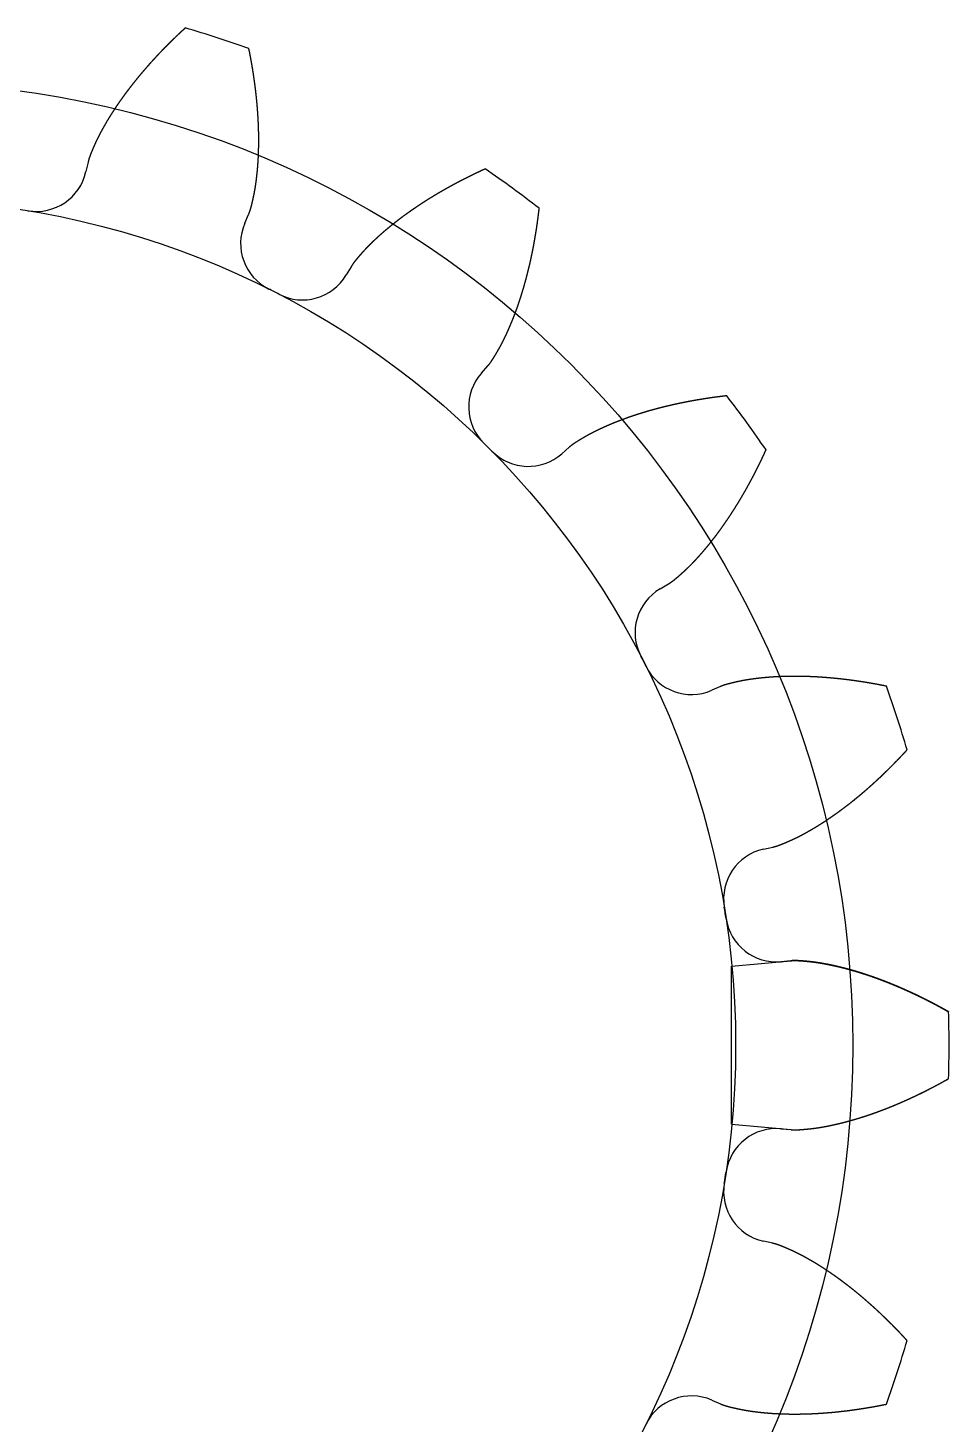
# Model space of a CAD drawing. Header units: centimetres. Extents: x -1.1 to 9, y -1.1 to 9.2.
# Drawn here: x 6.098 to 8.968, y 4.702 to 9.052 of the extents above; entities that cross this region are included whole.
import ezdxf

# ---------------------------------------------------------------- set-up
doc = ezdxf.new("R2010")
doc.units = ezdxf.units.CM
doc.header["$MEASUREMENT"] = 0
for name, color, linetype in [('Spur Gear (20 teeth)_Sketch1', 7, 'Continuous'), ('Spur Gear (20 teeth)_Sketch2', 7, 'Continuous'), ('Spur Gear (20 teeth)_Sketch3', 7, 'Continuous'), ('Untitled v2_Sketch1', 7, 'Continuous')]:
    doc.layers.add(name, color=color, linetype=linetype)

# ---------------------------------------------------------------- blocks, each defined once
blk = doc.blocks.new('SpurGear(20teeth)')
at = {"layer": 'Spur Gear (20 teeth)_Sketch1'}
blk.add_circle((0, 0), 2.6349, dxfattribs=at)
at = {"layer": 'Spur Gear (20 teeth)_Sketch2'}
for p, q in [((2.6224, 0.2459), (2.8068, 0.263)), ((2.6224, -0.2459), (2.6224, 0.2459)), ((2.6224, -0.2459), (2.8068, -0.263))]:
    blk.add_line(p, q, dxfattribs=at)
blk.add_arc((0, 0), 3.3, 358.1903, 1.8097, dxfattribs=at)
for points in [[(2.8068, 0.263), (2.8082, 0.2632), (2.811, 0.2634), (2.8153, 0.2636), (2.8209, 0.2637), (2.828, 0.2635), (2.8351, 0.2631), (2.8422, 0.2626), (2.8494, 0.262), (2.8565, 0.2614), (2.8636, 0.2607), (2.8707, 0.2599), (2.8778, 0.2591), (2.8849, 0.2581), (2.8921, 0.2571), (2.8992, 0.2559), (2.9063, 0.2547), (2.9134, 0.2534), (2.9206, 0.252), (2.9277, 0.2506), (2.9348, 0.2491), (2.9419, 0.2476), (2.949, 0.246), (2.9561, 0.2443), (2.9632, 0.2426), (2.9703, 0.2408), (2.9774, 0.239), (2.9845, 0.2371), (2.9916, 0.2351), (2.9987, 0.2331), (3.0058, 0.2311), (3.0129, 0.229), (3.02, 0.2268), (3.027, 0.2246), (3.0341, 0.2224), (3.0412, 0.2201), (3.0482, 0.2177), (3.0553, 0.2153), (3.0623, 0.2129), (3.0694, 0.2104), (3.0764, 0.2078), (3.0835, 0.2052), (3.0905, 0.2026), (3.0975, 0.1999), (3.1045, 0.1972), (3.1116, 0.1944), (3.1186, 0.1916), (3.1256, 0.1887), (3.1326, 0.1858), (3.1396, 0.1829), (3.1465, 0.1799), (3.1535, 0.1769), (3.1605, 0.1738), (3.1675, 0.1707), (3.1744, 0.1676), (3.1814, 0.1644), (3.1883, 0.1612), (3.1952, 0.1579), (3.2022, 0.1546), (3.2091, 0.1512), (3.216, 0.1478), (3.2229, 0.1444), (3.2298, 0.1409), (3.2367, 0.1374), (3.2436, 0.1339), (3.2505, 0.1303), (3.2573, 0.1267), (3.2642, 0.123), (3.271, 0.1194), (3.2779, 0.1156), (3.2847, 0.1119), (3.2902, 0.1088), (3.2943, 0.1065), (3.297, 0.105), (3.2984, 0.1042)], [(2.8068, -0.263), (2.8082, -0.2632), (2.811, -0.2634), (2.8153, -0.2636), (2.8209, -0.2637), (2.828, -0.2635), (2.8351, -0.2631), (2.8422, -0.2626), (2.8494, -0.262), (2.8565, -0.2614), (2.8636, -0.2607), (2.8707, -0.2599), (2.8778, -0.2591), (2.8849, -0.2581), (2.8921, -0.2571), (2.8992, -0.2559), (2.9063, -0.2547), (2.9134, -0.2534), (2.9206, -0.252), (2.9277, -0.2506), (2.9348, -0.2491), (2.9419, -0.2476), (2.949, -0.246), (2.9561, -0.2443), (2.9632, -0.2426), (2.9703, -0.2408), (2.9774, -0.239), (2.9845, -0.2371), (2.9916, -0.2351), (2.9987, -0.2331), (3.0058, -0.2311), (3.0129, -0.229), (3.02, -0.2268), (3.027, -0.2246), (3.0341, -0.2224), (3.0412, -0.2201), (3.0482, -0.2177), (3.0553, -0.2153), (3.0623, -0.2129), (3.0694, -0.2104), (3.0764, -0.2078), (3.0835, -0.2052), (3.0905, -0.2026), (3.0975, -0.1999), (3.1045, -0.1972), (3.1116, -0.1944), (3.1186, -0.1916), (3.1256, -0.1887), (3.1326, -0.1858), (3.1396, -0.1829), (3.1465, -0.1799), (3.1535, -0.1769), (3.1605, -0.1738), (3.1675, -0.1707), (3.1744, -0.1676), (3.1814, -0.1644), (3.1883, -0.1612), (3.1952, -0.1579), (3.2022, -0.1546), (3.2091, -0.1512), (3.216, -0.1478), (3.2229, -0.1444), (3.2298, -0.1409), (3.2367, -0.1374), (3.2436, -0.1339), (3.2505, -0.1303), (3.2573, -0.1267), (3.2642, -0.123), (3.271, -0.1194), (3.2779, -0.1156), (3.2847, -0.1119), (3.2902, -0.1088), (3.2943, -0.1065), (3.297, -0.105), (3.2984, -0.1042)]]:
    blk.add_open_spline(points, degree=5, dxfattribs=at)
at = {"layer": 'Spur Gear (20 teeth)_Sketch3'}
blk.add_circle((0, 0), 3, dxfattribs=at)

msp = doc.modelspace()

# ---------------------------------------------------------------- linework, layer by layer
at = {"layer": 'Untitled v2_Sketch1'}
for p, q in [((6.2855, 8.6333, 1.4843), (6.2789, 8.604, 1.4843)), ((6.7739, 8.4431, 1.4843), (6.7858, 8.4707, 1.4843)), ((7.1053, 8.3079, 1.4843), (7.09, 8.2821, 1.4843)), ((7.5111, 7.9762, 1.4843), (7.5309, 7.9987, 1.4843)), ((7.7844, 7.7452, 1.4843), (7.7619, 7.7253, 1.4843)), ((8.0678, 7.3042, 1.4843), (8.0937, 7.3195, 1.4843)), ((8.2564, 7.0001, 1.4843), (8.2289, 6.9882, 1.4843)), ((8.3897, 6.4932, 1.4843), (8.419, 6.4997, 1.4843)), ((8.4751, 6.1456, 1.4843), (8.4452, 6.1428, 1.4843)), ((8.4452, 5.6223, 1.4843), (8.4751, 5.6195, 1.4843)), ((8.419, 5.2654, 1.4843), (8.3897, 5.272, 1.4843)), ((8.2289, 4.7769, 1.4843), (8.2564, 4.7651, 1.4843))]:
    msp.add_line(p, q, dxfattribs=at)
for centre, radius, start, end in [((5.6683, 5.8826, 1.4843), 3.3, 70.1903, 73.8097), ((5.6683, 5.8826, 1.4843), 3.3, 52.1903, 55.8097), ((6.124, 8.6388, 1.4843), 0.1588, 260.6118, 347.3252), ((6.9197, 8.3803, 1.4843), 0.1588, 156.6748, 243.3882), ((6.9534, 8.3631, 1.4843), 0.1588, 242.6118, 329.3252), ((5.6683, 5.8826, 1.4843), 2.6349, 62.6118, 63.3882), ((7.6303, 7.8713, 1.4843), 0.1588, 138.6748, 225.3882), ((5.6683, 5.8826, 1.4843), 3.3, 34.1903, 37.8097), ((5.6683, 5.8826, 1.4843), 2.6349, 44.6118, 45.3882), ((7.6571, 7.8446, 1.4843), 0.1588, 224.6118, 311.3252), ((8.1488, 7.1677, 1.4843), 0.1588, 120.6748, 207.3882), ((5.6683, 5.8826, 1.4843), 2.6349, 26.6118, 27.3882), ((8.166, 7.134, 1.4843), 0.1588, 206.6118, 293.3252), ((5.6683, 5.8826, 1.4843), 3.3, 16.1903, 19.8097), ((8.4246, 6.3383, 1.4843), 0.1588, 102.6748, 189.3882), ((5.6683, 5.8826, 1.4843), 2.6349, 8.6118, 9.3882), ((8.4305, 6.3009, 1.4843), 0.1588, 188.6118, 275.3252), ((5.6683, 5.8826, 1.4843), 3.3, 358.1903, 1.8097), ((8.4305, 5.4642, 1.4843), 0.1588, 84.6748, 171.3882), ((5.6683, 5.8826, 1.4843), 2.6349, 350.6118, 351.3882), ((8.4246, 5.4269, 1.4843), 0.1588, 170.6118, 257.3252), ((5.6683, 5.8826, 1.4843), 3.3, 340.1903, 343.8097), ((8.166, 4.6312, 1.4843), 0.1588, 66.6748, 153.3882)]:
    msp.add_arc(centre, radius, start, end, dxfattribs=at)
for points in [[(6.5884, 9.0517, 1.4843), (6.5873, 9.0506, 1.4843), (6.585, 9.0485, 1.4843), (6.5815, 9.0453, 1.4843), (6.577, 9.0411, 1.4843), (6.5713, 9.0358, 1.4843), (6.5656, 9.0304, 1.4843), (6.56, 9.025, 1.4843), (6.5544, 9.0196, 1.4843), (6.5488, 9.0142, 1.4843), (6.5433, 9.0088, 1.4843), (6.5378, 9.0033, 1.4843), (6.5323, 8.9979, 1.4843), (6.5269, 8.9924, 1.4843), (6.5215, 8.9869, 1.4843), (6.5162, 8.9813, 1.4843), (6.5108, 8.9758, 1.4843), (6.5055, 8.9702, 1.4843), (6.5003, 8.9646, 1.4843), (6.4951, 8.959, 1.4843), (6.4899, 8.9534, 1.4843), (6.4847, 8.9478, 1.4843), (6.4796, 8.9421, 1.4843), (6.4746, 8.9364, 1.4843), (6.4695, 8.9307, 1.4843), (6.4645, 8.925, 1.4843), (6.4596, 8.9193, 1.4843), (6.4547, 8.9135, 1.4843), (6.4498, 8.9077, 1.4843), (6.4449, 8.9019, 1.4843), (6.4401, 8.8961, 1.4843), (6.4354, 8.8903, 1.4843), (6.4307, 8.8844, 1.4843), (6.426, 8.8785, 1.4843), (6.4213, 8.8727, 1.4843), (6.4167, 8.8667, 1.4843), (6.4122, 8.8608, 1.4843), (6.4077, 8.8549, 1.4843), (6.4032, 8.8489, 1.4843), (6.3988, 8.8429, 1.4843), (6.3944, 8.8369, 1.4843), (6.3901, 8.8309, 1.4843), (6.3858, 8.8248, 1.4843), (6.3816, 8.8188, 1.4843), (6.3774, 8.8127, 1.4843), (6.3732, 8.8066, 1.4843), (6.3691, 8.8004, 1.4843), (6.3651, 8.7943, 1.4843), (6.3611, 8.7881, 1.4843), (6.3571, 8.7819, 1.4843), (6.3533, 8.7757, 1.4843), (6.3494, 8.7695, 1.4843), (6.3456, 8.7633, 1.4843), (6.3419, 8.757, 1.4843), (6.3383, 8.7507, 1.4843), (6.3347, 8.7444, 1.4843), (6.3311, 8.7381, 1.4843), (6.3276, 8.7317, 1.4843), (6.3242, 8.7253, 1.4843), (6.3208, 8.7189, 1.4843), (6.3175, 8.7125, 1.4843), (6.3143, 8.7061, 1.4843), (6.3112, 8.6996, 1.4843), (6.3082, 8.6931, 1.4843), (6.3053, 8.6866, 1.4843), (6.3024, 8.68, 1.4843), (6.2996, 8.6734, 1.4843), (6.2969, 8.6669, 1.4843), (6.2942, 8.6603, 1.4843), (6.2916, 8.6536, 1.4843), (6.2892, 8.6469, 1.4843), (6.2875, 8.6415, 1.4843), (6.2865, 8.6374, 1.4843), (6.2858, 8.6346, 1.4843), (6.2855, 8.6333, 1.4843)], [(6.7858, 8.4707, 1.4843), (6.7864, 8.472, 1.4843), (6.7875, 8.4746, 1.4843), (6.789, 8.4786, 1.4843), (6.7908, 8.4839, 1.4843), (6.7928, 8.4907, 1.4843), (6.7947, 8.4976, 1.4843), (6.7964, 8.5045, 1.4843), (6.798, 8.5115, 1.4843), (6.7996, 8.5185, 1.4843), (6.8011, 8.5255, 1.4843), (6.8026, 8.5325, 1.4843), (6.804, 8.5395, 1.4843), (6.8053, 8.5466, 1.4843), (6.8065, 8.5537, 1.4843), (6.8076, 8.5608, 1.4843), (6.8086, 8.5679, 1.4843), (6.8096, 8.5751, 1.4843), (6.8105, 8.5823, 1.4843), (6.8113, 8.5895, 1.4843), (6.8121, 8.5967, 1.4843), (6.8129, 8.604, 1.4843), (6.8136, 8.6112, 1.4843), (6.8142, 8.6185, 1.4843), (6.8147, 8.6258, 1.4843), (6.8152, 8.6331, 1.4843), (6.8157, 8.6404, 1.4843), (6.8161, 8.6478, 1.4843), (6.8164, 8.6551, 1.4843), (6.8167, 8.6625, 1.4843), (6.8169, 8.6698, 1.4843), (6.8171, 8.6772, 1.4843), (6.8173, 8.6846, 1.4843), (6.8173, 8.692, 1.4843), (6.8174, 8.6995, 1.4843), (6.8174, 8.7069, 1.4843), (6.8173, 8.7143, 1.4843), (6.8172, 8.7218, 1.4843), (6.8171, 8.7293, 1.4843), (6.8169, 8.7367, 1.4843), (6.8166, 8.7442, 1.4843), (6.8163, 8.7517, 1.4843), (6.816, 8.7592, 1.4843), (6.8156, 8.7667, 1.4843), (6.8152, 8.7742, 1.4843), (6.8147, 8.7818, 1.4843), (6.8142, 8.7893, 1.4843), (6.8137, 8.7968, 1.4843), (6.8131, 8.8044, 1.4843), (6.8124, 8.812, 1.4843), (6.8118, 8.8195, 1.4843), (6.811, 8.8271, 1.4843), (6.8103, 8.8347, 1.4843), (6.8095, 8.8422, 1.4843), (6.8086, 8.8498, 1.4843), (6.8077, 8.8574, 1.4843), (6.8068, 8.865, 1.4843), (6.8058, 8.8726, 1.4843), (6.8048, 8.8803, 1.4843), (6.8038, 8.8879, 1.4843), (6.8027, 8.8955, 1.4843), (6.8016, 8.9031, 1.4843), (6.8004, 8.9108, 1.4843), (6.7992, 8.9184, 1.4843), (6.798, 8.926, 1.4843), (6.7967, 8.9337, 1.4843), (6.7954, 8.9413, 1.4843), (6.794, 8.949, 1.4843), (6.7926, 8.9566, 1.4843), (6.7912, 8.9643, 1.4843), (6.7897, 8.972, 1.4843), (6.7885, 8.9781, 1.4843), (6.7876, 8.9827, 1.4843), (6.787, 8.9858, 1.4843), (6.7867, 8.9873, 1.4843)], [(7.5227, 8.6123, 1.4843), (7.5213, 8.6116, 1.4843), (7.5184, 8.6103, 1.4843), (7.5142, 8.6083, 1.4843), (7.5085, 8.6057, 1.4843), (7.5015, 8.6024, 1.4843), (7.4944, 8.5991, 1.4843), (7.4874, 8.5957, 1.4843), (7.4804, 8.5923, 1.4843), (7.4735, 8.5888, 1.4843), (7.4665, 8.5854, 1.4843), (7.4596, 8.5819, 1.4843), (7.4527, 8.5784, 1.4843), (7.4459, 8.5748, 1.4843), (7.439, 8.5713, 1.4843), (7.4322, 8.5677, 1.4843), (7.4254, 8.564, 1.4843), (7.4187, 8.5604, 1.4843), (7.412, 8.5567, 1.4843), (7.4053, 8.553, 1.4843), (7.3986, 8.5492, 1.4843), (7.392, 8.5454, 1.4843), (7.3854, 8.5416, 1.4843), (7.3788, 8.5378, 1.4843), (7.3722, 8.5339, 1.4843), (7.3657, 8.53, 1.4843), (7.3592, 8.5261, 1.4843), (7.3528, 8.5222, 1.4843), (7.3464, 8.5182, 1.4843), (7.34, 8.5142, 1.4843), (7.3336, 8.5101, 1.4843), (7.3273, 8.506, 1.4843), (7.321, 8.5019, 1.4843), (7.3147, 8.4978, 1.4843), (7.3085, 8.4936, 1.4843), (7.3023, 8.4894, 1.4843), (7.2961, 8.4852, 1.4843), (7.29, 8.4809, 1.4843), (7.2839, 8.4766, 1.4843), (7.2778, 8.4723, 1.4843), (7.2718, 8.4679, 1.4843), (7.2658, 8.4635, 1.4843), (7.2599, 8.4591, 1.4843), (7.254, 8.4546, 1.4843), (7.2481, 8.4501, 1.4843), (7.2423, 8.4456, 1.4843), (7.2365, 8.4411, 1.4843), (7.2308, 8.4365, 1.4843), (7.225, 8.4318, 1.4843), (7.2194, 8.4272, 1.4843), (7.2138, 8.4225, 1.4843), (7.2082, 8.4177, 1.4843), (7.2027, 8.413, 1.4843), (7.1972, 8.4081, 1.4843), (7.1918, 8.4033, 1.4843), (7.1864, 8.3984, 1.4843), (7.1811, 8.3935, 1.4843), (7.1758, 8.3885, 1.4843), (7.1706, 8.3835, 1.4843), (7.1654, 8.3785, 1.4843), (7.1603, 8.3734, 1.4843), (7.1552, 8.3683, 1.4843), (7.1503, 8.3631, 1.4843), (7.1454, 8.3578, 1.4843), (7.1406, 8.3525, 1.4843), (7.1358, 8.3471, 1.4843), (7.1311, 8.3418, 1.4843), (7.1265, 8.3363, 1.4843), (7.1219, 8.3309, 1.4843), (7.1174, 8.3254, 1.4843), (7.1131, 8.3198, 1.4843), (7.1098, 8.3151, 1.4843), (7.1075, 8.3116, 1.4843), (7.106, 8.3091, 1.4843), (7.1053, 8.3079, 1.4843)], [(7.5309, 7.9987, 1.4843), (7.5318, 7.9998, 1.4843), (7.5337, 8.0019, 1.4843), (7.5364, 8.0052, 1.4843), (7.5398, 8.0097, 1.4843), (7.5438, 8.0156, 1.4843), (7.5476, 8.0216, 1.4843), (7.5514, 8.0276, 1.4843), (7.5551, 8.0337, 1.4843), (7.5588, 8.0399, 1.4843), (7.5624, 8.046, 1.4843), (7.5659, 8.0522, 1.4843), (7.5694, 8.0585, 1.4843), (7.5729, 8.0648, 1.4843), (7.5762, 8.0712, 1.4843), (7.5794, 8.0776, 1.4843), (7.5826, 8.0841, 1.4843), (7.5858, 8.0907, 1.4843), (7.5888, 8.0972, 1.4843), (7.5919, 8.1038, 1.4843), (7.5949, 8.1104, 1.4843), (7.5978, 8.1171, 1.4843), (7.6007, 8.1238, 1.4843), (7.6035, 8.1305, 1.4843), (7.6063, 8.1373, 1.4843), (7.6091, 8.1441, 1.4843), (7.6117, 8.1509, 1.4843), (7.6144, 8.1577, 1.4843), (7.617, 8.1646, 1.4843), (7.6195, 8.1715, 1.4843), (7.622, 8.1785, 1.4843), (7.6245, 8.1854, 1.4843), (7.6269, 8.1924, 1.4843), (7.6293, 8.1995, 1.4843), (7.6316, 8.2065, 1.4843), (7.6339, 8.2136, 1.4843), (7.6361, 8.2207, 1.4843), (7.6383, 8.2278, 1.4843), (7.6405, 8.2349, 1.4843), (7.6426, 8.2421, 1.4843), (7.6447, 8.2493, 1.4843), (7.6468, 8.2565, 1.4843), (7.6488, 8.2638, 1.4843), (7.6507, 8.271, 1.4843), (7.6526, 8.2783, 1.4843), (7.6545, 8.2856, 1.4843), (7.6564, 8.2929, 1.4843), (7.6582, 8.3003, 1.4843), (7.6599, 8.3076, 1.4843), (7.6617, 8.315, 1.4843), (7.6634, 8.3224, 1.4843), (7.665, 8.3298, 1.4843), (7.6666, 8.3373, 1.4843), (7.6682, 8.3448, 1.4843), (7.6697, 8.3522, 1.4843), (7.6713, 8.3597, 1.4843), (7.6727, 8.3672, 1.4843), (7.6742, 8.3748, 1.4843), (7.6755, 8.3823, 1.4843), (7.6769, 8.3899, 1.4843), (7.6782, 8.3975, 1.4843), (7.6795, 8.4051, 1.4843), (7.6808, 8.4127, 1.4843), (7.682, 8.4203, 1.4843), (7.6832, 8.428, 1.4843), (7.6843, 8.4356, 1.4843), (7.6854, 8.4433, 1.4843), (7.6865, 8.451, 1.4843), (7.6875, 8.4587, 1.4843), (7.6885, 8.4665, 1.4843), (7.6895, 8.4742, 1.4843), (7.6903, 8.4804, 1.4843), (7.6908, 8.4851, 1.4843), (7.6912, 8.4882, 1.4843), (7.6913, 8.4897, 1.4843)], [(8.2755, 7.9056, 1.4843), (8.2739, 7.9054, 1.4843), (8.2708, 7.9051, 1.4843), (8.2662, 7.9045, 1.4843), (8.2599, 7.9038, 1.4843), (8.2522, 7.9028, 1.4843), (8.2445, 7.9018, 1.4843), (8.2368, 7.9008, 1.4843), (8.2291, 7.8997, 1.4843), (8.2214, 7.8986, 1.4843), (8.2137, 7.8974, 1.4843), (8.2061, 7.8962, 1.4843), (8.1984, 7.895, 1.4843), (8.1908, 7.8938, 1.4843), (8.1832, 7.8925, 1.4843), (8.1756, 7.8912, 1.4843), (8.1681, 7.8898, 1.4843), (8.1605, 7.8884, 1.4843), (8.153, 7.887, 1.4843), (8.1455, 7.8855, 1.4843), (8.138, 7.884, 1.4843), (8.1305, 7.8825, 1.4843), (8.123, 7.8809, 1.4843), (8.1156, 7.8793, 1.4843), (8.1082, 7.8776, 1.4843), (8.1008, 7.8759, 1.4843), (8.0934, 7.8742, 1.4843), (8.086, 7.8724, 1.4843), (8.0787, 7.8706, 1.4843), (8.0713, 7.8688, 1.4843), (8.064, 7.8669, 1.4843), (8.0568, 7.865, 1.4843), (8.0495, 7.863, 1.4843), (8.0423, 7.861, 1.4843), (8.035, 7.859, 1.4843), (8.0279, 7.8569, 1.4843), (8.0207, 7.8548, 1.4843), (8.0135, 7.8526, 1.4843), (8.0064, 7.8504, 1.4843), (7.9993, 7.8482, 1.4843), (7.9922, 7.8459, 1.4843), (7.9852, 7.8435, 1.4843), (7.9782, 7.8412, 1.4843), (7.9712, 7.8388, 1.4843), (7.9642, 7.8363, 1.4843), (7.9573, 7.8338, 1.4843), (7.9504, 7.8312, 1.4843), (7.9435, 7.8286, 1.4843), (7.9366, 7.826, 1.4843), (7.9298, 7.8233, 1.4843), (7.923, 7.8206, 1.4843), (7.9162, 7.8178, 1.4843), (7.9095, 7.815, 1.4843), (7.9028, 7.8121, 1.4843), (7.8962, 7.8091, 1.4843), (7.8895, 7.8061, 1.4843), (7.883, 7.8031, 1.4843), (7.8764, 7.8, 1.4843), (7.8699, 7.7969, 1.4843), (7.8634, 7.7937, 1.4843), (7.8569, 7.7904, 1.4843), (7.8506, 7.7871, 1.4843), (7.8442, 7.7837, 1.4843), (7.838, 7.7802, 1.4843), (7.8318, 7.7766, 1.4843), (7.8256, 7.773, 1.4843), (7.8195, 7.7694, 1.4843), (7.8134, 7.7657, 1.4843), (7.8073, 7.7619, 1.4843), (7.8013, 7.758, 1.4843), (7.7955, 7.754, 1.4843), (7.7909, 7.7506, 1.4843), (7.7876, 7.7479, 1.4843), (7.7855, 7.7461, 1.4843), (7.7844, 7.7452, 1.4843)], [(8.0937, 7.3195, 1.4843), (8.0949, 7.3203, 1.4843), (8.0973, 7.3217, 1.4843), (8.1009, 7.3241, 1.4843), (8.1055, 7.3273, 1.4843), (8.1111, 7.3316, 1.4843), (8.1166, 7.3361, 1.4843), (8.1221, 7.3407, 1.4843), (8.1275, 7.3454, 1.4843), (8.1329, 7.3501, 1.4843), (8.1382, 7.3549, 1.4843), (8.1435, 7.3597, 1.4843), (8.1488, 7.3645, 1.4843), (8.154, 7.3695, 1.4843), (8.1591, 7.3745, 1.4843), (8.1642, 7.3796, 1.4843), (8.1693, 7.3848, 1.4843), (8.1743, 7.3901, 1.4843), (8.1792, 7.3953, 1.4843), (8.1841, 7.4007, 1.4843), (8.189, 7.406, 1.4843), (8.1939, 7.4115, 1.4843), (8.1987, 7.4169, 1.4843), (8.2035, 7.4225, 1.4843), (8.2082, 7.428, 1.4843), (8.2129, 7.4336, 1.4843), (8.2176, 7.4393, 1.4843), (8.2222, 7.445, 1.4843), (8.2268, 7.4508, 1.4843), (8.2314, 7.4566, 1.4843), (8.2359, 7.4624, 1.4843), (8.2404, 7.4682, 1.4843), (8.2448, 7.4741, 1.4843), (8.2493, 7.4801, 1.4843), (8.2537, 7.4861, 1.4843), (8.258, 7.4921, 1.4843), (8.2623, 7.4981, 1.4843), (8.2666, 7.5042, 1.4843), (8.2709, 7.5104, 1.4843), (8.2751, 7.5165, 1.4843), (8.2793, 7.5227, 1.4843), (8.2835, 7.529, 1.4843), (8.2877, 7.5352, 1.4843), (8.2918, 7.5415, 1.4843), (8.2958, 7.5479, 1.4843), (8.2999, 7.5542, 1.4843), (8.3039, 7.5606, 1.4843), (8.3079, 7.567, 1.4843), (8.3118, 7.5735, 1.4843), (8.3158, 7.58, 1.4843), (8.3197, 7.5865, 1.4843), (8.3235, 7.5931, 1.4843), (8.3274, 7.5996, 1.4843), (8.3312, 7.6062, 1.4843), (8.335, 7.6129, 1.4843), (8.3387, 7.6195, 1.4843), (8.3424, 7.6262, 1.4843), (8.3461, 7.633, 1.4843), (8.3498, 7.6397, 1.4843), (8.3534, 7.6465, 1.4843), (8.357, 7.6533, 1.4843), (8.3606, 7.6601, 1.4843), (8.3641, 7.667, 1.4843), (8.3676, 7.6739, 1.4843), (8.3711, 7.6808, 1.4843), (8.3746, 7.6877, 1.4843), (8.378, 7.6947, 1.4843), (8.3814, 7.7017, 1.4843), (8.3848, 7.7087, 1.4843), (8.3881, 7.7157, 1.4843), (8.3914, 7.7228, 1.4843), (8.3941, 7.7284, 1.4843), (8.396, 7.7327, 1.4843), (8.3973, 7.7356, 1.4843), (8.398, 7.737, 1.4843)], [(8.773, 7.0009, 1.4843), (8.7715, 7.0012, 1.4843), (8.7684, 7.0019, 1.4843), (8.7638, 7.0028, 1.4843), (8.7577, 7.004, 1.4843), (8.75, 7.0055, 1.4843), (8.7424, 7.0069, 1.4843), (8.7347, 7.0083, 1.4843), (8.7271, 7.0096, 1.4843), (8.7194, 7.011, 1.4843), (8.7118, 7.0122, 1.4843), (8.7041, 7.0135, 1.4843), (8.6965, 7.0147, 1.4843), (8.6889, 7.0158, 1.4843), (8.6812, 7.017, 1.4843), (8.6736, 7.0181, 1.4843), (8.666, 7.0191, 1.4843), (8.6584, 7.0201, 1.4843), (8.6508, 7.0211, 1.4843), (8.6432, 7.022, 1.4843), (8.6356, 7.0229, 1.4843), (8.628, 7.0237, 1.4843), (8.6204, 7.0245, 1.4843), (8.6128, 7.0253, 1.4843), (8.6053, 7.026, 1.4843), (8.5977, 7.0267, 1.4843), (8.5901, 7.0273, 1.4843), (8.5826, 7.0279, 1.4843), (8.575, 7.0285, 1.4843), (8.5675, 7.029, 1.4843), (8.56, 7.0295, 1.4843), (8.5525, 7.0299, 1.4843), (8.5449, 7.0303, 1.4843), (8.5374, 7.0306, 1.4843), (8.53, 7.0309, 1.4843), (8.5225, 7.0311, 1.4843), (8.515, 7.0313, 1.4843), (8.5075, 7.0315, 1.4843), (8.5001, 7.0316, 1.4843), (8.4926, 7.0316, 1.4843), (8.4852, 7.0316, 1.4843), (8.4778, 7.0316, 1.4843), (8.4704, 7.0315, 1.4843), (8.463, 7.0314, 1.4843), (8.4556, 7.0312, 1.4843), (8.4482, 7.031, 1.4843), (8.4408, 7.0307, 1.4843), (8.4335, 7.0303, 1.4843), (8.4262, 7.0299, 1.4843), (8.4188, 7.0295, 1.4843), (8.4115, 7.029, 1.4843), (8.4042, 7.0284, 1.4843), (8.397, 7.0278, 1.4843), (8.3897, 7.0271, 1.4843), (8.3825, 7.0264, 1.4843), (8.3752, 7.0256, 1.4843), (8.368, 7.0247, 1.4843), (8.3609, 7.0238, 1.4843), (8.3537, 7.0229, 1.4843), (8.3465, 7.0218, 1.4843), (8.3394, 7.0207, 1.4843), (8.3323, 7.0195, 1.4843), (8.3252, 7.0183, 1.4843), (8.3182, 7.0169, 1.4843), (8.3112, 7.0154, 1.4843), (8.3042, 7.0138, 1.4843), (8.2972, 7.0123, 1.4843), (8.2903, 7.0106, 1.4843), (8.2834, 7.0089, 1.4843), (8.2765, 7.0071, 1.4843), (8.2697, 7.0051, 1.4843), (8.2643, 7.0033, 1.4843), (8.2604, 7.0017, 1.4843), (8.2577, 7.0006, 1.4843), (8.2564, 7.0001, 1.4843)], [(8.419, 6.4997, 1.4843), (8.4204, 6.5001, 1.4843), (8.4231, 6.5007, 1.4843), (8.4272, 6.5018, 1.4843), (8.4327, 6.5035, 1.4843), (8.4394, 6.5058, 1.4843), (8.446, 6.5084, 1.4843), (8.4526, 6.5111, 1.4843), (8.4592, 6.5139, 1.4843), (8.4657, 6.5167, 1.4843), (8.4723, 6.5196, 1.4843), (8.4788, 6.5225, 1.4843), (8.4853, 6.5255, 1.4843), (8.4918, 6.5286, 1.4843), (8.4983, 6.5318, 1.4843), (8.5047, 6.5351, 1.4843), (8.5111, 6.5385, 1.4843), (8.5174, 6.5419, 1.4843), (8.5238, 6.5454, 1.4843), (8.5301, 6.5489, 1.4843), (8.5364, 6.5525, 1.4843), (8.5427, 6.5562, 1.4843), (8.549, 6.5599, 1.4843), (8.5552, 6.5637, 1.4843), (8.5615, 6.5675, 1.4843), (8.5677, 6.5714, 1.4843), (8.5739, 6.5754, 1.4843), (8.58, 6.5793, 1.4843), (8.5862, 6.5834, 1.4843), (8.5923, 6.5875, 1.4843), (8.5984, 6.5916, 1.4843), (8.6045, 6.5958, 1.4843), (8.6106, 6.6001, 1.4843), (8.6166, 6.6043, 1.4843), (8.6226, 6.6087, 1.4843), (8.6286, 6.6131, 1.4843), (8.6346, 6.6175, 1.4843), (8.6406, 6.6219, 1.4843), (8.6465, 6.6265, 1.4843), (8.6525, 6.631, 1.4843), (8.6584, 6.6356, 1.4843), (8.6643, 6.6402, 1.4843), (8.6702, 6.6449, 1.4843), (8.676, 6.6496, 1.4843), (8.6818, 6.6544, 1.4843), (8.6877, 6.6592, 1.4843), (8.6935, 6.664, 1.4843), (8.6992, 6.6689, 1.4843), (8.705, 6.6738, 1.4843), (8.7107, 6.6788, 1.4843), (8.7164, 6.6838, 1.4843), (8.7221, 6.6888, 1.4843), (8.7278, 6.6939, 1.4843), (8.7335, 6.699, 1.4843), (8.7391, 6.7042, 1.4843), (8.7448, 6.7093, 1.4843), (8.7504, 6.7145, 1.4843), (8.756, 6.7198, 1.4843), (8.7615, 6.7251, 1.4843), (8.7671, 6.7304, 1.4843), (8.7726, 6.7358, 1.4843), (8.7781, 6.7412, 1.4843), (8.7836, 6.7466, 1.4843), (8.7891, 6.7521, 1.4843), (8.7945, 6.7575, 1.4843), (8.8, 6.7631, 1.4843), (8.8054, 6.7686, 1.4843), (8.8108, 6.7742, 1.4843), (8.8161, 6.7799, 1.4843), (8.8215, 6.7855, 1.4843), (8.8268, 6.7912, 1.4843), (8.8311, 6.7958, 1.4843), (8.8343, 6.7992, 1.4843), (8.8364, 6.8015, 1.4843), (8.8374, 6.8027, 1.4843)], [(8.9667, 5.9868, 1.4843), (8.9653, 5.9876, 1.4843), (8.9626, 5.9891, 1.4843), (8.9585, 5.9914, 1.4843), (8.953, 5.9944, 1.4843), (8.9462, 5.9982, 1.4843), (8.9393, 6.0019, 1.4843), (8.9325, 6.0056, 1.4843), (8.9256, 6.0093, 1.4843), (8.9188, 6.0129, 1.4843), (8.9119, 6.0165, 1.4843), (8.905, 6.02, 1.4843), (8.8981, 6.0235, 1.4843), (8.8912, 6.027, 1.4843), (8.8843, 6.0304, 1.4843), (8.8774, 6.0338, 1.4843), (8.8705, 6.0371, 1.4843), (8.8636, 6.0405, 1.4843), (8.8566, 6.0437, 1.4843), (8.8497, 6.0469, 1.4843), (8.8427, 6.0501, 1.4843), (8.8358, 6.0533, 1.4843), (8.8288, 6.0564, 1.4843), (8.8218, 6.0595, 1.4843), (8.8149, 6.0625, 1.4843), (8.8079, 6.0655, 1.4843), (8.8009, 6.0684, 1.4843), (8.7939, 6.0713, 1.4843), (8.7869, 6.0742, 1.4843), (8.7799, 6.077, 1.4843), (8.7729, 6.0798, 1.4843), (8.7658, 6.0825, 1.4843), (8.7588, 6.0852, 1.4843), (8.7518, 6.0878, 1.4843), (8.7447, 6.0904, 1.4843), (8.7377, 6.0929, 1.4843), (8.7307, 6.0954, 1.4843), (8.7236, 6.0979, 1.4843), (8.7165, 6.1003, 1.4843), (8.7095, 6.1026, 1.4843), (8.7024, 6.1049, 1.4843), (8.6953, 6.1072, 1.4843), (8.6883, 6.1094, 1.4843), (8.6812, 6.1116, 1.4843), (8.6741, 6.1137, 1.4843), (8.667, 6.1157, 1.4843), (8.6599, 6.1177, 1.4843), (8.6528, 6.1197, 1.4843), (8.6457, 6.1216, 1.4843), (8.6386, 6.1234, 1.4843), (8.6315, 6.1252, 1.4843), (8.6244, 6.1269, 1.4843), (8.6173, 6.1286, 1.4843), (8.6102, 6.1302, 1.4843), (8.6031, 6.1317, 1.4843), (8.596, 6.1332, 1.4843), (8.5889, 6.1346, 1.4843), (8.5817, 6.1359, 1.4843), (8.5746, 6.1372, 1.4843), (8.5675, 6.1385, 1.4843), (8.5604, 6.1396, 1.4843), (8.5533, 6.1407, 1.4843), (8.5461, 6.1416, 1.4843), (8.539, 6.1425, 1.4843), (8.5319, 6.1432, 1.4843), (8.5248, 6.1439, 1.4843), (8.5177, 6.1446, 1.4843), (8.5105, 6.1452, 1.4843), (8.5034, 6.1457, 1.4843), (8.4963, 6.1461, 1.4843), (8.4892, 6.1463, 1.4843), (8.4836, 6.1462, 1.4843), (8.4793, 6.146, 1.4843), (8.4765, 6.1457, 1.4843), (8.4751, 6.1456, 1.4843)], [(8.4751, 5.6195, 1.4843), (8.4765, 5.6194, 1.4843), (8.4793, 5.6192, 1.4843), (8.4836, 5.6189, 1.4843), (8.4892, 5.6189, 1.4843), (8.4963, 5.619, 1.4843), (8.5034, 5.6194, 1.4843), (8.5105, 5.62, 1.4843), (8.5177, 5.6206, 1.4843), (8.5248, 5.6212, 1.4843), (8.5319, 5.6219, 1.4843), (8.539, 5.6227, 1.4843), (8.5461, 5.6235, 1.4843), (8.5533, 5.6245, 1.4843), (8.5604, 5.6255, 1.4843), (8.5675, 5.6267, 1.4843), (8.5746, 5.6279, 1.4843), (8.5817, 5.6292, 1.4843), (8.5889, 5.6306, 1.4843), (8.596, 5.632, 1.4843), (8.6031, 5.6334, 1.4843), (8.6102, 5.635, 1.4843), (8.6173, 5.6366, 1.4843), (8.6244, 5.6382, 1.4843), (8.6315, 5.64, 1.4843), (8.6386, 5.6417, 1.4843), (8.6457, 5.6436, 1.4843), (8.6528, 5.6455, 1.4843), (8.6599, 5.6474, 1.4843), (8.667, 5.6494, 1.4843), (8.6741, 5.6515, 1.4843), (8.6812, 5.6536, 1.4843), (8.6883, 5.6557, 1.4843), (8.6953, 5.6579, 1.4843), (8.7024, 5.6602, 1.4843), (8.7095, 5.6625, 1.4843), (8.7165, 5.6649, 1.4843), (8.7236, 5.6673, 1.4843), (8.7307, 5.6697, 1.4843), (8.7377, 5.6722, 1.4843), (8.7447, 5.6748, 1.4843), (8.7518, 5.6773, 1.4843), (8.7588, 5.68, 1.4843), (8.7658, 5.6827, 1.4843), (8.7729, 5.6854, 1.4843), (8.7799, 5.6882, 1.4843), (8.7869, 5.691, 1.4843), (8.7939, 5.6938, 1.4843), (8.8009, 5.6967, 1.4843), (8.8079, 5.6997, 1.4843), (8.8149, 5.7027, 1.4843), (8.8218, 5.7057, 1.4843), (8.8288, 5.7087, 1.4843), (8.8358, 5.7119, 1.4843), (8.8427, 5.715, 1.4843), (8.8497, 5.7182, 1.4843), (8.8566, 5.7214, 1.4843), (8.8636, 5.7247, 1.4843), (8.8705, 5.728, 1.4843), (8.8774, 5.7313, 1.4843), (8.8843, 5.7347, 1.4843), (8.8912, 5.7382, 1.4843), (8.8981, 5.7416, 1.4843), (8.905, 5.7451, 1.4843), (8.9119, 5.7487, 1.4843), (8.9188, 5.7523, 1.4843), (8.9256, 5.7559, 1.4843), (8.9325, 5.7595, 1.4843), (8.9393, 5.7632, 1.4843), (8.9462, 5.7669, 1.4843), (8.953, 5.7707, 1.4843), (8.9585, 5.7737, 1.4843), (8.9626, 5.776, 1.4843), (8.9653, 5.7776, 1.4843), (8.9667, 5.7784, 1.4843)], [(8.8374, 4.9624, 1.4843), (8.8364, 4.9636, 1.4843), (8.8343, 4.9659, 1.4843), (8.8311, 4.9693, 1.4843), (8.8268, 4.9739, 1.4843), (8.8215, 4.9796, 1.4843), (8.8161, 4.9853, 1.4843), (8.8108, 4.9909, 1.4843), (8.8054, 4.9965, 1.4843), (8.8, 5.0021, 1.4843), (8.7945, 5.0076, 1.4843), (8.7891, 5.0131, 1.4843), (8.7836, 5.0185, 1.4843), (8.7781, 5.024, 1.4843), (8.7726, 5.0294, 1.4843), (8.7671, 5.0347, 1.4843), (8.7615, 5.0401, 1.4843), (8.756, 5.0453, 1.4843), (8.7504, 5.0506, 1.4843), (8.7448, 5.0558, 1.4843), (8.7391, 5.061, 1.4843), (8.7335, 5.0661, 1.4843), (8.7278, 5.0712, 1.4843), (8.7221, 5.0763, 1.4843), (8.7164, 5.0813, 1.4843), (8.7107, 5.0863, 1.4843), (8.705, 5.0913, 1.4843), (8.6992, 5.0962, 1.4843), (8.6935, 5.1011, 1.4843), (8.6877, 5.1059, 1.4843), (8.6818, 5.1107, 1.4843), (8.676, 5.1155, 1.4843), (8.6702, 5.1202, 1.4843), (8.6643, 5.1249, 1.4843), (8.6584, 5.1295, 1.4843), (8.6525, 5.1341, 1.4843), (8.6465, 5.1387, 1.4843), (8.6406, 5.1432, 1.4843), (8.6346, 5.1477, 1.4843), (8.6286, 5.1521, 1.4843), (8.6226, 5.1565, 1.4843), (8.6166, 5.1608, 1.4843), (8.6106, 5.1651, 1.4843), (8.6045, 5.1693, 1.4843), (8.5984, 5.1735, 1.4843), (8.5923, 5.1777, 1.4843), (8.5862, 5.1817, 1.4843), (8.58, 5.1858, 1.4843), (8.5739, 5.1898, 1.4843), (8.5677, 5.1937, 1.4843), (8.5615, 5.1976, 1.4843), (8.5552, 5.2015, 1.4843), (8.549, 5.2052, 1.4843), (8.5427, 5.2089, 1.4843), (8.5364, 5.2126, 1.4843), (8.5301, 5.2162, 1.4843), (8.5238, 5.2197, 1.4843), (8.5174, 5.2232, 1.4843), (8.5111, 5.2267, 1.4843), (8.5047, 5.23, 1.4843), (8.4983, 5.2333, 1.4843), (8.4918, 5.2365, 1.4843), (8.4853, 5.2397, 1.4843), (8.4788, 5.2427, 1.4843), (8.4723, 5.2456, 1.4843), (8.4657, 5.2484, 1.4843), (8.4592, 5.2513, 1.4843), (8.4526, 5.254, 1.4843), (8.446, 5.2567, 1.4843), (8.4394, 5.2593, 1.4843), (8.4327, 5.2617, 1.4843), (8.4272, 5.2633, 1.4843), (8.4231, 5.2644, 1.4843), (8.4204, 5.2651, 1.4843), (8.419, 5.2654, 1.4843)], [(8.2564, 4.7651, 1.4843), (8.2577, 4.7645, 1.4843), (8.2604, 4.7634, 1.4843), (8.2643, 4.7619, 1.4843), (8.2697, 4.76, 1.4843), (8.2765, 4.758, 1.4843), (8.2834, 4.7562, 1.4843), (8.2903, 4.7545, 1.4843), (8.2972, 4.7529, 1.4843), (8.3042, 4.7513, 1.4843), (8.3112, 4.7498, 1.4843), (8.3182, 4.7483, 1.4843), (8.3252, 4.7469, 1.4843), (8.3323, 4.7456, 1.4843), (8.3394, 4.7444, 1.4843), (8.3465, 4.7433, 1.4843), (8.3537, 4.7423, 1.4843), (8.3609, 4.7413, 1.4843), (8.368, 4.7404, 1.4843), (8.3752, 4.7395, 1.4843), (8.3825, 4.7387, 1.4843), (8.3897, 4.738, 1.4843), (8.397, 4.7373, 1.4843), (8.4042, 4.7367, 1.4843), (8.4115, 4.7361, 1.4843), (8.4188, 4.7356, 1.4843), (8.4262, 4.7352, 1.4843), (8.4335, 4.7348, 1.4843), (8.4408, 4.7345, 1.4843), (8.4482, 4.7342, 1.4843), (8.4556, 4.7339, 1.4843), (8.463, 4.7338, 1.4843), (8.4704, 4.7336, 1.4843), (8.4778, 4.7335, 1.4843), (8.4852, 4.7335, 1.4843), (8.4926, 4.7335, 1.4843), (8.5001, 4.7336, 1.4843), (8.5075, 4.7337, 1.4843), (8.515, 4.7338, 1.4843), (8.5225, 4.734, 1.4843), (8.53, 4.7343, 1.4843), (8.5374, 4.7345, 1.4843), (8.5449, 4.7349, 1.4843), (8.5525, 4.7353, 1.4843), (8.56, 4.7357, 1.4843), (8.5675, 4.7361, 1.4843), (8.575, 4.7367, 1.4843), (8.5826, 4.7372, 1.4843), (8.5901, 4.7378, 1.4843), (8.5977, 4.7384, 1.4843), (8.6053, 4.7391, 1.4843), (8.6128, 4.7398, 1.4843), (8.6204, 4.7406, 1.4843), (8.628, 4.7414, 1.4843), (8.6356, 4.7423, 1.4843), (8.6432, 4.7431, 1.4843), (8.6508, 4.7441, 1.4843), (8.6584, 4.745, 1.4843), (8.666, 4.746, 1.4843), (8.6736, 4.7471, 1.4843), (8.6812, 4.7482, 1.4843), (8.6889, 4.7493, 1.4843), (8.6965, 4.7505, 1.4843), (8.7041, 4.7517, 1.4843), (8.7118, 4.7529, 1.4843), (8.7194, 4.7542, 1.4843), (8.7271, 4.7555, 1.4843), (8.7347, 4.7569, 1.4843), (8.7424, 4.7582, 1.4843), (8.75, 4.7597, 1.4843), (8.7577, 4.7611, 1.4843), (8.7638, 4.7624, 1.4843), (8.7684, 4.7633, 1.4843), (8.7715, 4.7639, 1.4843), (8.773, 4.7642, 1.4843)]]:
    msp.add_open_spline(points, degree=5, dxfattribs=at)

# ---------------------------------------------------------------- block references
msp.add_blockref('SpurGear(20teeth)', (5.6683, 5.8826, 0.2143))

doc.saveas('drawing.dxf')
